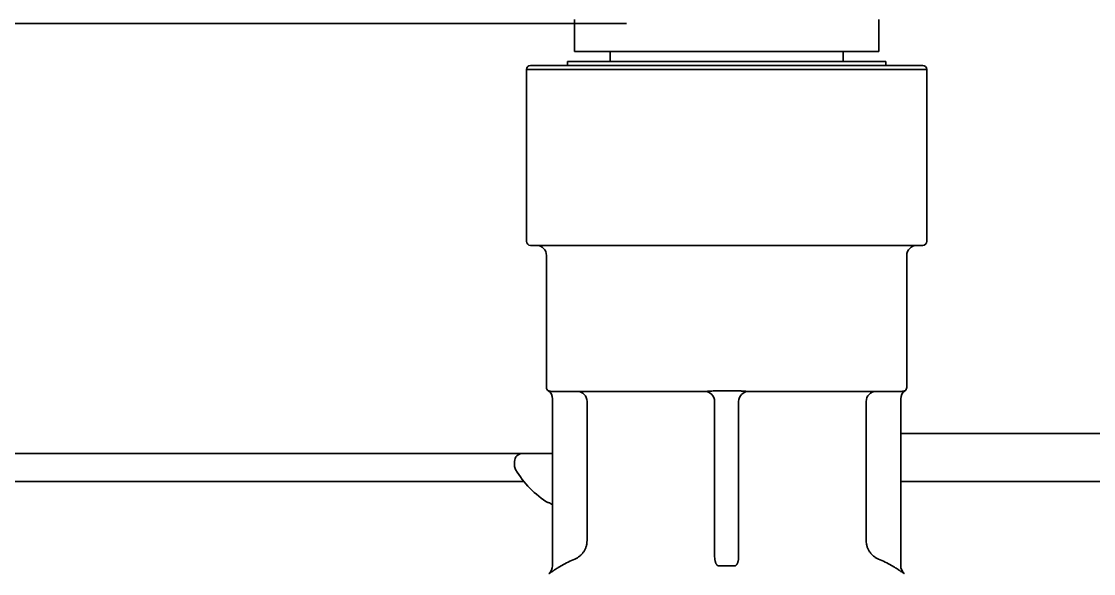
# Model space of a CAD drawing. Extents: x 6336 to 10269, y -393 to 3204.
# Drawn here: x 8656.4 to 8710, y 2423.9 to 2451.5 of the extents above; entities that cross this region are included whole.
import ezdxf

# ---------------------------------------------------------------- set-up
doc = ezdxf.new("R2010")
doc.units = 0
doc.header["$LTSCALE"] = 5
doc.layers.add('1', color=7, linetype='CONTINUOUS', true_color=0xffffff)

msp = doc.modelspace()

# ---------------------------------------------------------------- linework, layer by layer
at = {"layer": '1', "color": 7, "linetype": 'Continuous', "lineweight": 35}
for p, q in [((8684.073, 2451.626), (8684.073, 2450.026)), ((8699.273, 2450.026), (8699.273, 2451.626)), ((8686.673, 2451.426), (8653.922, 2451.426)), ((8684.073, 2450.026), (8684.083, 2450.026)), ((8684.083, 2450.026), (8699.273, 2450.026)), ((8685.848, 2450.026), (8685.848, 2449.526)), ((8697.498, 2449.526), (8697.498, 2450.026)), ((8701.473, 2449.326), (8681.873, 2449.326)), ((8699.623, 2449.526), (8683.723, 2449.526)), ((8683.723, 2449.526), (8683.723, 2449.326)), ((8699.623, 2449.326), (8699.623, 2449.526)), ((8691.673, 2449.126), (8681.673, 2449.126)), ((8681.673, 2449.126), (8681.673, 2440.526)), ((8701.673, 2449.126), (8691.673, 2449.126)), ((8701.673, 2440.526), (8701.673, 2449.126)), ((8681.873, 2440.326), (8691.673, 2440.326)), ((8691.673, 2440.326), (8701.473, 2440.326)), ((8682.673, 2439.826), (8682.673, 2433.226)), ((8700.673, 2433.226), (8700.673, 2439.826)), ((8682.759, 2433.062), (8682.768, 2433.062)), ((8690.617, 2433.026), (8682.936, 2433.026)), ((8691.253, 2433.062), (8692.092, 2433.062)), ((8700.409, 2433.026), (8692.728, 2433.026)), ((8700.577, 2433.062), (8700.587, 2433.062)), ((8682.973, 2432.652), (8682.973, 2424.31)), ((8682.983, 2432.652), (8682.973, 2432.652)), ((8684.698, 2432.526), (8684.698, 2425.568)), ((8691.073, 2432.526), (8691.073, 2424.753)), ((8692.273, 2424.753), (8692.273, 2432.526)), ((8698.648, 2432.526), (8698.648, 2425.568)), ((8700.373, 2424.31), (8700.373, 2432.652)), ((9176.073, 2430.926), (8700.373, 2430.926)), ((8682.973, 2429.926), (8643.474, 2429.926)), ((8681.073, 2429.526), (8681.073, 2429.326)), ((8681.545, 2428.526), (8643.478, 2428.526)), ((9142.773, 2428.526), (8700.373, 2428.526)), ((8682.773, 2427.448), (8682.773, 2427.481)), ((8691.263, 2424.31), (8692.082, 2424.31)), ((8682.796, 2423.92), (8682.787, 2423.92))]:
    msp.add_line(p, q, dxfattribs=at)
for centre, radius, start, end in [((8681.873, 2449.126), 0.2, 90, 180), ((8701.473, 2449.126), 0.2, 0, 90), ((8681.873, 2440.526), 0.2, 180, 270), ((8682.173, 2439.826), 0.5, 0, 90), ((8701.173, 2439.826), 0.5, 90, 180), ((8701.473, 2440.526), 0.2, 270, 0), ((8682.873, 2433.226), 0.2, 180, 235.1501), ((8682.473, 2432.652), 0.5, 0, 55.1501), ((8690.573, 2432.526), 0.5, 0, 90), ((8692.773, 2432.526), 0.5, 90, 180), ((8700.873, 2432.652), 0.5, 124.8499, 180), ((8700.473, 2433.226), 0.2, 304.8499, 0), ((8681.473, 2429.526), 0.4, 90, 180), ((8681.473, 2429.326), 0.4, 180, 210.3012), ((8685.272, 2431.546), 4.8, 210.3012, 238.6074), ((8682.473, 2424.31), 0.5, 308.8492, 0), ((8700.873, 2424.31), 0.5, 180, 231.1508)]:
    msp.add_arc(centre, radius, start, end, dxfattribs=at)
msp.add_ellipse((8684.203, 2432.526), major_axis=(0, 0.5), ratio=0.98933, start_param=4.712389, end_param=6.283185, dxfattribs=at)
at = {"layer": '1', "color": 7, "linetype": 'Continuous', "lineweight": 35, "extrusion": (0, 0, -1)}
msp.add_ellipse((8699.142, 2432.526), major_axis=(0, 0.5), ratio=0.98933, start_param=4.712389, end_param=6.283185, dxfattribs=at)
at = {"layer": '1', "color": 7, "linetype": 'Continuous', "lineweight": 35}
for points, knots in [([(8682.768, 2433.062), (8682.771, 2433.062), (8682.776, 2433.061), (8682.791, 2433.056), (8682.801, 2433.052), (8682.82, 2433.046), (8682.827, 2433.044), (8682.843, 2433.039), (8682.851, 2433.037), (8682.871, 2433.033), (8682.882, 2433.031), (8682.9, 2433.028), (8682.907, 2433.027), (8682.921, 2433.026), (8682.928, 2433.026), (8682.936, 2433.026)], [0, 0, 0, 0, 0.25, 0.25, 0.5, 0.5, 0.625, 0.625, 0.75, 0.75, 0.875, 0.875, 0.9375, 0.9375, 1, 1, 1, 1]), ([(8690.617, 2433.026), (8690.629, 2433.026), (8690.641, 2433.026), (8690.665, 2433.027), (8690.677, 2433.028), (8690.714, 2433.031), (8690.74, 2433.033), (8690.792, 2433.037), (8690.818, 2433.039), (8690.871, 2433.044), (8690.898, 2433.046), (8690.979, 2433.052), (8691.033, 2433.056), (8691.142, 2433.061), (8691.198, 2433.062), (8691.253, 2433.062)], [0, 0, 0, 0, 0.0625, 0.0625, 0.125, 0.125, 0.25, 0.25, 0.375, 0.375, 0.5, 0.5, 0.75, 0.75, 1, 1, 1, 1]), ([(8692.092, 2433.062), (8692.148, 2433.062), (8692.203, 2433.061), (8692.286, 2433.057), (8692.313, 2433.055), (8692.367, 2433.052), (8692.395, 2433.05), (8692.448, 2433.046), (8692.475, 2433.044), (8692.528, 2433.039), (8692.555, 2433.037), (8692.606, 2433.033), (8692.632, 2433.031), (8692.669, 2433.028), (8692.681, 2433.027), (8692.705, 2433.026), (8692.717, 2433.026), (8692.728, 2433.026)], [0, 0, 0, 0, 0.25, 0.25, 0.375, 0.375, 0.5, 0.5, 0.625, 0.625, 0.75, 0.75, 0.875, 0.875, 0.9375, 0.9375, 1, 1, 1, 1]), ([(8700.409, 2433.026), (8700.418, 2433.026), (8700.425, 2433.026), (8700.439, 2433.027), (8700.446, 2433.028), (8700.464, 2433.031), (8700.475, 2433.033), (8700.494, 2433.037), (8700.503, 2433.039), (8700.519, 2433.044), (8700.526, 2433.046), (8700.545, 2433.052), (8700.555, 2433.056), (8700.57, 2433.061), (8700.575, 2433.062), (8700.577, 2433.062)], [0, 0, 0, 0, 0.0625, 0.0625, 0.125, 0.125, 0.25, 0.25, 0.375, 0.375, 0.5, 0.5, 0.75, 0.75, 1, 1, 1, 1]), ([(8684.698, 2425.568), (8684.698, 2425.518), (8684.694, 2425.469), (8684.684, 2425.396), (8684.679, 2425.372), (8684.668, 2425.324), (8684.656, 2425.276), (8684.64, 2425.23), (8684.622, 2425.184), (8684.612, 2425.161), (8684.581, 2425.095), (8684.556, 2425.052), (8684.516, 2424.992), (8684.494, 2424.962), (8684.471, 2424.933), (8684.455, 2424.914), (8684.447, 2424.905), (8684.406, 2424.86), (8684.335, 2424.792), (8684.256, 2424.736), (8684.192, 2424.698), (8684.171, 2424.686), (8684.127, 2424.664), (8684.104, 2424.654), (8684.082, 2424.644)], [0, 0, 0, 0, 0.125, 0.125, 0.1875, 0.1875, 0.25, 0.3125, 0.3125, 0.375, 0.375, 0.5, 0.5, 0.5625, 0.59375, 0.59375, 0.625, 0.625, 0.75, 0.875, 0.875, 0.9375, 0.9375, 1, 1, 1, 1]), ([(8698.648, 2425.568), (8698.648, 2425.518), (8698.651, 2425.469), (8698.662, 2425.396), (8698.667, 2425.372), (8698.678, 2425.324), (8698.69, 2425.276), (8698.706, 2425.23), (8698.724, 2425.184), (8698.734, 2425.161), (8698.765, 2425.095), (8698.789, 2425.052), (8698.83, 2424.992), (8698.851, 2424.962), (8698.875, 2424.933), (8698.89, 2424.914), (8698.899, 2424.905), (8698.94, 2424.86), (8699.011, 2424.792), (8699.09, 2424.736), (8699.153, 2424.698), (8699.175, 2424.686), (8699.219, 2424.664), (8699.241, 2424.654), (8699.264, 2424.644)], [0, 0, 0, 0, 0.125, 0.125, 0.1875, 0.1875, 0.25, 0.3125, 0.3125, 0.375, 0.375, 0.5, 0.5, 0.5625, 0.59375, 0.59375, 0.625, 0.625, 0.75, 0.875, 0.875, 0.9375, 0.9375, 1, 1, 1, 1]), ([(8691.073, 2424.753), (8691.073, 2424.712), (8691.076, 2424.67), (8691.085, 2424.607), (8691.088, 2424.586), (8691.097, 2424.545), (8691.102, 2424.524), (8691.115, 2424.484), (8691.122, 2424.463), (8691.135, 2424.434), (8691.139, 2424.424), (8691.149, 2424.405), (8691.154, 2424.395), (8691.166, 2424.377), (8691.172, 2424.368), (8691.186, 2424.351), (8691.193, 2424.343), (8691.206, 2424.332), (8691.21, 2424.328), (8691.22, 2424.322), (8691.225, 2424.319), (8691.235, 2424.315), (8691.241, 2424.313), (8691.252, 2424.31), (8691.258, 2424.31), (8691.263, 2424.31)], [0, 0, 0, 0, 0.25, 0.25, 0.375, 0.375, 0.5, 0.5, 0.625, 0.625, 0.6875, 0.6875, 0.75, 0.75, 0.8125, 0.8125, 0.875, 0.875, 0.90625, 0.90625, 0.9375, 0.9375, 0.96875, 0.96875, 1, 1, 1, 1]), ([(8692.082, 2424.31), (8692.088, 2424.31), (8692.094, 2424.31), (8692.105, 2424.313), (8692.111, 2424.315), (8692.121, 2424.319), (8692.126, 2424.322), (8692.136, 2424.328), (8692.14, 2424.332), (8692.153, 2424.343), (8692.16, 2424.351), (8692.174, 2424.368), (8692.18, 2424.377), (8692.198, 2424.405), (8692.207, 2424.424), (8692.224, 2424.464), (8692.231, 2424.484), (8692.243, 2424.525), (8692.249, 2424.545), (8692.257, 2424.586), (8692.261, 2424.607), (8692.267, 2424.649), (8692.269, 2424.67), (8692.272, 2424.711), (8692.273, 2424.732), (8692.273, 2424.753)], [0, 0, 0, 0, 0.03125, 0.03125, 0.0625, 0.0625, 0.09375, 0.09375, 0.125, 0.125, 0.1875, 0.1875, 0.25, 0.25, 0.375, 0.375, 0.5, 0.5, 0.625, 0.625, 0.75, 0.75, 0.875, 0.875, 1, 1, 1, 1]), ([(8683.436, 2424.323), (8683.396, 2424.3), (8683.357, 2424.277), (8683.3, 2424.242), (8683.281, 2424.23), (8683.253, 2424.213), (8683.244, 2424.207), (8683.225, 2424.195), (8683.216, 2424.189), (8683.17, 2424.161), (8683.135, 2424.138), (8683.085, 2424.106), (8683.069, 2424.095), (8683.045, 2424.08), (8683.037, 2424.075), (8683.022, 2424.064), (8683.014, 2424.059), (8682.977, 2424.035), (8682.949, 2424.017), (8682.913, 2423.992), (8682.901, 2423.985), (8682.885, 2423.974), (8682.879, 2423.97), (8682.869, 2423.964), (8682.864, 2423.961), (8682.842, 2423.946), (8682.827, 2423.936), (8682.811, 2423.927), (8682.806, 2423.924), (8682.8, 2423.921), (8682.797, 2423.92), (8682.796, 2423.92)], [0, 0, 0, 0, 0.125, 0.125, 0.1875, 0.1875, 0.21875, 0.21875, 0.25, 0.25, 0.375, 0.375, 0.4375, 0.4375, 0.46875, 0.46875, 0.5, 0.5, 0.625, 0.625, 0.6875, 0.6875, 0.71875, 0.71875, 0.75, 0.75, 0.875, 0.875, 0.9375, 0.9375, 1, 1, 1, 1]), ([(8699.91, 2424.323), (8699.95, 2424.3), (8699.989, 2424.277), (8700.046, 2424.242), (8700.065, 2424.23), (8700.093, 2424.213), (8700.102, 2424.207), (8700.121, 2424.195), (8700.13, 2424.189), (8700.176, 2424.161), (8700.211, 2424.138), (8700.261, 2424.106), (8700.277, 2424.095), (8700.301, 2424.08), (8700.309, 2424.075), (8700.324, 2424.064), (8700.332, 2424.059), (8700.369, 2424.035), (8700.396, 2424.017), (8700.433, 2423.992), (8700.445, 2423.985), (8700.461, 2423.974), (8700.466, 2423.97), (8700.477, 2423.964), (8700.481, 2423.961), (8700.504, 2423.946), (8700.519, 2423.936), (8700.535, 2423.927), (8700.54, 2423.924), (8700.546, 2423.921), (8700.548, 2423.92), (8700.549, 2423.92)], [0, 0, 0, 0, 0.125, 0.125, 0.1875, 0.1875, 0.21875, 0.21875, 0.25, 0.25, 0.375, 0.375, 0.4375, 0.4375, 0.46875, 0.46875, 0.5, 0.5, 0.625, 0.625, 0.6875, 0.6875, 0.71875, 0.71875, 0.75, 0.75, 0.875, 0.875, 0.9375, 0.9375, 1, 1, 1, 1])]:
    msp.add_open_spline(points, degree=3, knots=knots, dxfattribs=at)
for points in [[(8682.773, 2427.481), (8682.839, 2427.441), (8682.905, 2427.402), (8682.973, 2427.365)], [(8684.082, 2424.644), (8683.859, 2424.553), (8683.643, 2424.446), (8683.436, 2424.323)], [(8699.264, 2424.644), (8699.487, 2424.553), (8699.702, 2424.446), (8699.91, 2424.323)]]:
    msp.add_open_spline(points, degree=3, dxfattribs=at)

doc.saveas('drawing.dxf')
